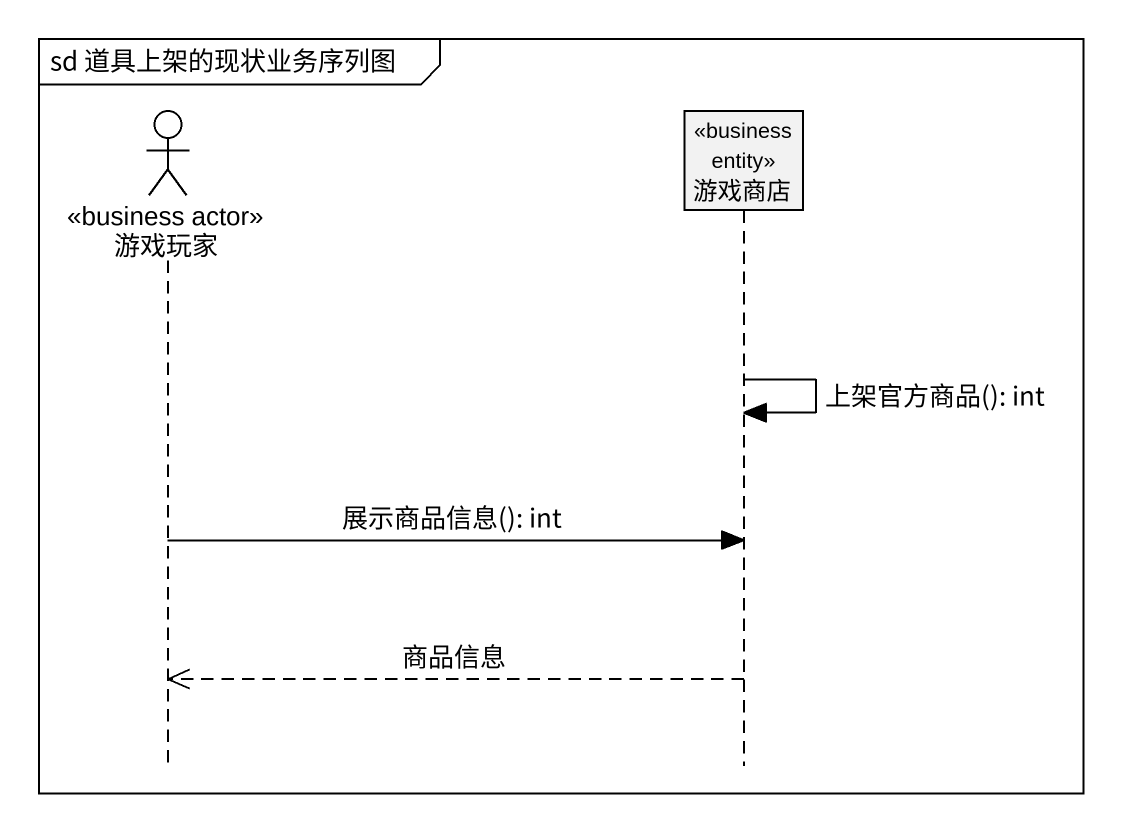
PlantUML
@startuml
mainframe sd 道具上架的现状业务序列图
hide footbox
actor 游戏玩家 <<business actor>>
participant 游戏商店 <<business entity>>

游戏商店 -> 游戏商店 : 上架官方商品(): int
游戏玩家 -> 游戏商店 : 展示商品信息(): int
游戏商店 -->> 游戏玩家 : 商品信息
@enduml
